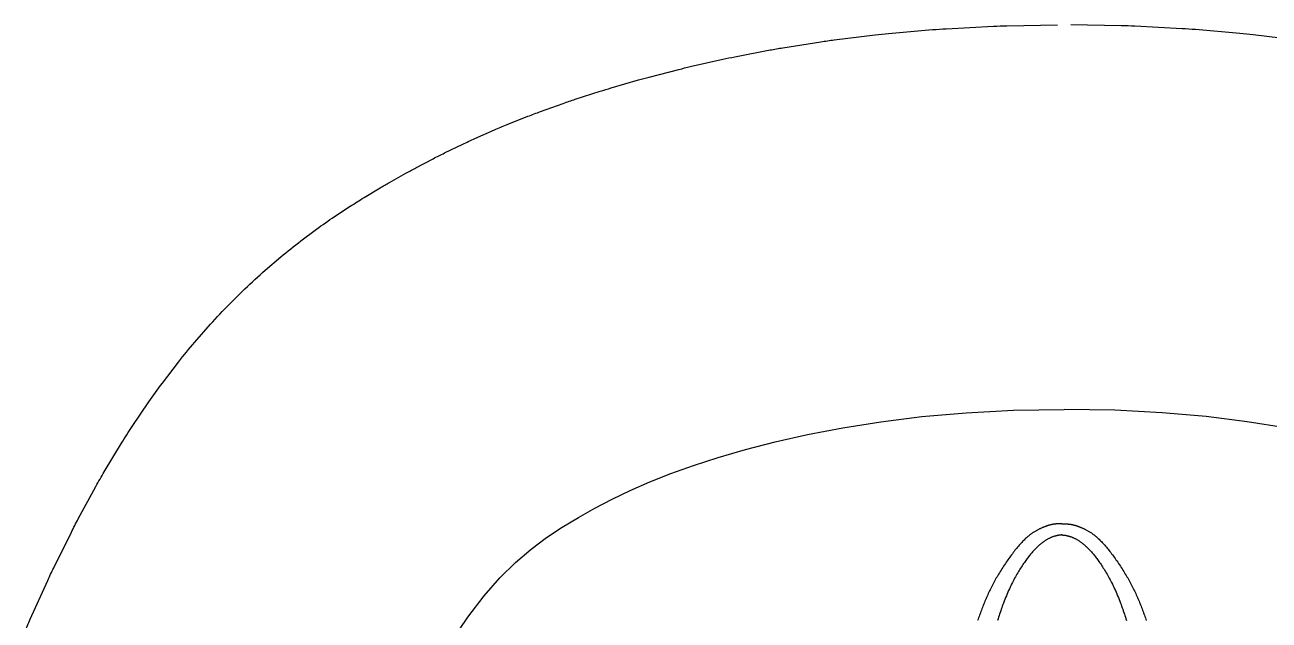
# Model space of a CAD drawing. Extents: x 13 to 113, y 0 to 127.
# Drawn here: x 19.2 to 71.4, y 102.2 to 127.1 of the extents above; entities that cross this region are included whole.
import ezdxf

# ---------------------------------------------------------------- set-up
doc = ezdxf.new("R2010")
doc.units = 0
doc.layers.add('Layer_1', color=7, linetype='CONTINUOUS')

msp = doc.modelspace()

# ---------------------------------------------------------------- linework, layer by layer
at = {"layer": 'Layer_1', "color": 1}
for points in [[(55.408722, 126.778612), (57.260698, 126.940496)], [(57.825133, 126.979879), (59.809997, 127.083437)], [(60.373466, 127.102973), (62.495152, 127.139441)], [(65.171888, 127.102973), (63.050202, 127.139441)], [(67.720221, 126.979879), (65.735357, 127.083437)], [(70.136632, 126.778612), (68.284656, 126.940496)], [(50.976764, 126.178853), (52.574796, 126.431103)], [(53.125318, 126.508305), (54.848354, 126.719753)], [(72.420037, 126.508305), (70.697, 126.719753)], [(48.965806, 125.80106), (50.442773, 126.085346)], [(45.372924, 124.949324), (46.619572, 125.27139)], [(47.096161, 125.38682), (48.456021, 125.694378)], [(43.786307, 124.497297), (44.924957, 124.826691)], [(42.274002, 124.017185), (43.314759, 124.353045)], [(40.816436, 123.502499), (41.770664, 123.845541)], [(39.413335, 122.95281), (40.292366, 123.303755)], [(38.069181, 122.371099), (38.884393, 122.730662)], [(36.792564, 121.764696), (37.55532, 122.133598)], [(35.594372, 121.145452), (36.316012, 121.524411)], [(34.485215, 120.528691), (35.177102, 120.918424)], [(33.416854, 119.893864), (34.089362, 120.298253)], [(32.181472, 119.095392), (32.841175, 119.530967)], [(30.775031, 118.079623), (31.427498, 118.566071)], [(29.276714, 116.845276), (29.927538, 117.402291)], [(27.769912, 115.414112), (28.42467, 116.061387)], [(26.319656, 113.822673), (26.98394, 114.5799)], [(24.960771, 112.107312), (25.640173, 112.994181)], [(23.6996, 110.291694), (24.399682, 111.327897)], [(22.528624, 108.391361), (23.252049, 109.591)], [(21.437434, 106.420087), (22.175136, 107.774907)], [(20.405146, 104.361025), (21.145117, 105.85718)], [(19.422438, 102.202483), (20.152682, 103.826128)]]:
    msp.add_lwpolyline(points, dxfattribs=at)
at = {"layer": 'Layer_1', "color": 7}
for points in [[(37.070952, 101.257492), (37.771035, 102.293695), (38.450414, 103.180565), (39.114705, 103.937792), (39.769485, 104.585068), (40.420308, 105.142085), (41.072783, 105.628534), (41.732493, 106.064107), (42.405001, 106.468495), (43.096889, 106.858229), (43.818522, 107.237187), (44.58127, 107.606089), (45.39649, 107.965653), (46.275521, 108.316597), (47.229748, 108.65964), (48.270505, 108.995499), (49.409155, 109.324894), (50.655825, 109.646962), (52.015662, 109.95452), (53.492637, 110.238805), (55.090676, 110.491053), (56.81372, 110.702501), (58.665696, 110.864385), (60.65056, 110.967942), (62.772238, 111.004408)], [(72.051914, 110.238805), (70.453883, 110.491053), (68.730831, 110.702501), (66.878855, 110.864385), (64.893998, 110.967942), (62.77232, 111.004408)], [(62.683939, 106.207214), (62.671669, 106.207213), (62.659324, 106.207206), (62.647054, 106.207189), (62.63471, 106.207155), (62.622366, 106.207099), (62.610021, 106.207015), (62.597603, 106.206898), (62.585184, 106.206743), (62.572765, 106.206543), (62.560272, 106.206294), (62.547779, 106.20599), (62.535211, 106.205625), (62.52257, 106.205193), (62.509928, 106.20469), (62.497212, 106.20411), (62.484421, 106.203447), (62.471631, 106.202696), (62.458766, 106.201848), (62.445826, 106.200904), (62.432813, 106.199855), (62.419725, 106.198695), (62.406562, 106.197416), (62.393251, 106.196018), (62.379866, 106.194493), (62.366406, 106.192835), (62.352872, 106.191043), (62.339263, 106.189102), (62.325506, 106.187012), (62.311674, 106.184774), (62.297694, 106.182372), (62.283639, 106.179792), (62.269436, 106.17704), (62.255083, 106.174118), (62.240582, 106.171009), (62.225933, 106.167715), (62.211209, 106.164235), (62.196262, 106.160554), (62.181166, 106.156672), (62.165847, 106.152582), (62.150379, 106.148276), (62.134689, 106.143755), (62.118775, 106.139011), (62.102712, 106.134036), (62.086427, 106.12883), (62.069843, 106.123387), (62.053037, 106.117698), (62.036008, 106.111764), (62.018681, 106.105569), (62.001131, 106.099122), (61.983284, 106.092407), (61.965139, 106.085424), (61.946771, 106.078166), (61.928032, 106.070625), (61.908995, 106.062798), (61.88966, 106.054679), (61.870028, 106.046264), (61.850024, 106.037548), (61.829723, 106.028526), (61.80905, 106.019191), (61.788005, 106.009539), (61.766588, 105.999548), (61.7448, 105.989192), (61.722639, 105.97843), (61.700107, 105.967222), (61.677203, 105.955526), (61.653853, 105.943301), (61.630131, 105.930507), (61.605963, 105.917103), (61.581423, 105.903048), (61.556436, 105.8883), (61.531004, 105.872819), (61.5052, 105.856564), (61.478949, 105.839494), (61.452253, 105.821568), (61.42511, 105.802745), (61.397521, 105.782984), (61.369486, 105.762245), (61.34093, 105.740485), (61.311929, 105.717665), (61.282481, 105.693744), (61.252512, 105.66868), (61.222023, 105.642432), (61.191088, 105.61496), (61.159632, 105.586223), (61.12773, 105.556179), (61.095307, 105.524789), (61.062364, 105.49201), (61.0289, 105.457802), (60.994916, 105.422124), (60.960337, 105.384934), (60.925237, 105.346194), (60.890881, 105.307325), (60.856079, 105.267117), (60.820831, 105.225626), (60.785285, 105.182906), (60.749441, 105.139013), (60.713301, 105.094003), (60.676937, 105.047931), (60.640424, 105.000853), (60.603689, 104.952824), (60.566879, 104.903899), (60.529994, 104.854135), (60.493035, 104.803586), (60.456151, 104.752309), (60.419267, 104.700357), (60.382457, 104.647788), (60.345795, 104.594657), (60.309283, 104.541018), (60.272993, 104.486928), (60.236927, 104.432442), (60.201158, 104.377616), (60.165686, 104.322504), (60.130587, 104.267163), (60.095859, 104.211648), (60.061577, 104.156014), (60.027742, 104.100317), (59.994427, 104.044613), (59.961707, 103.988956), (59.929582, 103.933403), (59.898051, 103.878008), (59.86719, 103.822828), (59.837073, 103.767895), (59.807551, 103.713149), (59.778772, 103.658635), (59.750588, 103.604331), (59.722999, 103.550221), (59.696005, 103.496282), (59.669606, 103.442497), (59.643728, 103.388845), (59.61837, 103.335306), (59.593532, 103.281863), (59.569215, 103.228494), (59.545344, 103.175181), (59.52192, 103.121904), (59.498867, 103.068643), (59.476186, 103.01538), (59.453951, 102.962094), (59.432014, 102.908765), (59.410374, 102.855376), (59.389032, 102.801905), (59.367987, 102.748333), (59.347165, 102.694642), (59.326641, 102.64081), (59.306265, 102.58682), (59.286113, 102.532651), (59.266109, 102.478284), (59.246254, 102.423699), (59.226473, 102.368877), (59.206841, 102.313798), (59.187283, 102.258443), (59.167725, 102.202793), (59.148242, 102.146826)], [(62.683731, 106.207214), (62.696001, 106.207213), (62.708345, 106.207206), (62.720689, 106.207189), (62.733034, 106.207155), (62.745378, 106.207099), (62.757723, 106.207015), (62.770141, 106.206898), (62.78256, 106.206743), (62.795053, 106.206543), (62.807546, 106.206294), (62.820039, 106.20599), (62.832607, 106.205625), (62.845249, 106.205193), (62.85789, 106.20469), (62.870607, 106.20411), (62.883397, 106.203447), (62.896188, 106.202696), (62.909053, 106.201848), (62.921992, 106.200904), (62.935006, 106.199855), (62.948094, 106.198695), (62.961256, 106.197416), (62.974567, 106.196018), (62.987953, 106.194493), (63.001412, 106.192835), (63.014947, 106.191043), (63.028555, 106.189102), (63.042312, 106.187012), (63.056144, 106.184774), (63.070124, 106.182372), (63.084179, 106.179792), (63.098383, 106.17704), (63.112661, 106.174118), (63.127087, 106.171009), (63.141737, 106.167715), (63.156535, 106.164235), (63.171482, 106.160554), (63.186578, 106.156672), (63.201823, 106.152582), (63.21729, 106.148276), (63.232981, 106.143755), (63.24882, 106.139011), (63.264883, 106.134036), (63.281243, 106.12883), (63.297752, 106.123387), (63.314558, 106.117698), (63.331587, 106.111764), (63.348914, 106.105569), (63.366464, 106.099122), (63.384311, 106.092407), (63.402456, 106.085424), (63.420898, 106.078166), (63.439563, 106.070625), (63.4586, 106.062798), (63.477935, 106.054679), (63.497567, 106.046264), (63.517571, 106.037548), (63.537872, 106.028526), (63.558545, 106.019191), (63.57959, 106.009539), (63.601007, 105.999548), (63.622796, 105.989192), (63.644956, 105.97843), (63.667488, 105.967222), (63.690392, 105.955526), (63.713742, 105.943301), (63.737464, 105.930507), (63.761633, 105.917103), (63.786173, 105.903048), (63.811159, 105.8883), (63.836517, 105.872819), (63.862321, 105.856564), (63.888571, 105.839494), (63.915268, 105.821568), (63.942411, 105.802745), (63.97, 105.782984), (63.998035, 105.762245), (64.02659, 105.740485), (64.055592, 105.717665), (64.08504, 105.693744), (64.115009, 105.66868), (64.145424, 105.642432), (64.176359, 105.61496), (64.20774, 105.586223), (64.239717, 105.556179), (64.272139, 105.524789), (64.305083, 105.49201), (64.338546, 105.457802), (64.37253, 105.422124), (64.40711, 105.384934), (64.442209, 105.346194), (64.476565, 105.307325), (64.511442, 105.267117), (64.546616, 105.225626), (64.582162, 105.182906), (64.618005, 105.139013), (64.654146, 105.094003), (64.69051, 105.047931), (64.727097, 105.000853), (64.763832, 104.952824), (64.800642, 104.903899), (64.837527, 104.854135), (64.874485, 104.803586), (64.91137, 104.752309), (64.948254, 104.700357), (64.985064, 104.647788), (65.021726, 104.594657), (65.058238, 104.541018), (65.094528, 104.486928), (65.130594, 104.432442), (65.166363, 104.377616), (65.201834, 104.322504), (65.236934, 104.267163), (65.271662, 104.211648), (65.305944, 104.156014), (65.339779, 104.100317), (65.373094, 104.044613), (65.405814, 103.988956), (65.438014, 103.933403), (65.469544, 103.878008), (65.500405, 103.822828), (65.530596, 103.767895), (65.560119, 103.713149), (65.588972, 103.658635), (65.617156, 103.604331), (65.644745, 103.550221), (65.671739, 103.496282), (65.698138, 103.442497), (65.724016, 103.388845), (65.749374, 103.335306), (65.774212, 103.281863), (65.798529, 103.228494), (65.8224, 103.175181), (65.845824, 103.121904), (65.868877, 103.068643), (65.891483, 103.01538), (65.913793, 102.962094), (65.93573, 102.908765), (65.95737, 102.855376), (65.978638, 102.801905), (65.999683, 102.748333), (66.02043, 102.694642), (66.041029, 102.64081), (66.06133, 102.58682), (66.081483, 102.532651), (66.101487, 102.478284), (66.121342, 102.423699), (66.141048, 102.368877), (66.16068, 102.313798), (66.180238, 102.258443), (66.199795, 102.202793), (66.219279, 102.146826)], [(62.683939, 105.739451), (62.681708, 105.73938), (62.679477, 105.739303), (62.677246, 105.739219), (62.675015, 105.739128), (62.672784, 105.739031), (62.670553, 105.738928), (62.668323, 105.738818), (62.666092, 105.738702), (62.663861, 105.738579), (62.66163, 105.738451), (62.659399, 105.738316), (62.657168, 105.738174), (62.654937, 105.738027), (62.652706, 105.737873), (62.650475, 105.737714), (62.648244, 105.737548), (62.646013, 105.737376), (62.643782, 105.737199), (62.641552, 105.737015), (62.639321, 105.736825), (62.63709, 105.73663), (62.634859, 105.736428), (62.632628, 105.736221), (62.630397, 105.736008), (62.628166, 105.735789), (62.625935, 105.735565), (62.623704, 105.735335), (62.621473, 105.735099), (62.619242, 105.734857), (62.617012, 105.73461), (62.601841, 105.732915), (62.586225, 105.730966), (62.570237, 105.728743), (62.553802, 105.726237), (62.536996, 105.723426), (62.519744, 105.720302), (62.50212, 105.716859), (62.484124, 105.713074), (62.465756, 105.70894), (62.447016, 105.704441), (62.427905, 105.699562), (62.408421, 105.69429), (62.388641, 105.688616), (62.368562, 105.682518), (62.348112, 105.675989), (62.327365, 105.669014), (62.30632, 105.661585), (62.284978, 105.653682), (62.263412, 105.645295), (62.241549, 105.636409), (62.219389, 105.627012), (62.197005, 105.61709), (62.174399, 105.60663), (62.151569, 105.595618), (62.128516, 105.584042), (62.105241, 105.571888), (62.081742, 105.559143), (62.05802, 105.545793), (62.034149, 105.531825), (62.010055, 105.517226), (61.985812, 105.501971), (61.962239, 105.486595), (61.938517, 105.470586), (61.914572, 105.453929), (61.890478, 105.436611), (61.866236, 105.418617), (61.84177, 105.399934), (61.817156, 105.380547), (61.792318, 105.360442), (61.767332, 105.339604), (61.742123, 105.318021), (61.716765, 105.295678), (61.691183, 105.27256), (61.665454, 105.248654), (61.639501, 105.223945), (61.613325, 105.198419), (61.587, 105.172063), (61.560452, 105.144862), (61.533681, 105.116802), (61.506687, 105.087868), (61.47947, 105.058047), (61.45203, 105.027325), (61.424366, 104.995688), (61.39648, 104.96312), (61.368371, 104.929609), (61.340038, 104.895141), (61.311482, 104.8597), (61.282704, 104.823273), (61.253702, 104.785846), (61.224477, 104.747404), (61.195029, 104.707934), (61.165283, 104.66741), (61.135315, 104.625776), (61.105123, 104.583061), (61.074708, 104.539247), (61.04407, 104.494317), (61.013284, 104.448254), (60.982349, 104.40104), (60.951265, 104.352657), (60.920032, 104.303089), (60.888725, 104.252317), (60.857269, 104.200326), (60.825739, 104.147096), (60.794134, 104.092612), (60.762455, 104.036854), (60.730776, 103.979807), (60.699023, 103.921453), (60.66727, 103.861774), (60.635516, 103.800752), (60.603763, 103.738372), (60.57201, 103.674614), (60.540331, 103.609461), (60.508726, 103.542898), (60.477122, 103.474905), (60.445666, 103.405467), (60.414284, 103.334564), (60.382977, 103.26218), (60.351819, 103.188297), (60.320809, 103.112899), (60.289948, 103.035967), (60.259236, 102.957485), (60.228747, 102.877434), (60.205471, 102.814912), (60.18227, 102.751484), (60.159217, 102.687178), (60.136313, 102.622023), (60.113557, 102.556048), (60.090951, 102.489282), (60.068493, 102.421753), (60.046184, 102.353491), (60.024098, 102.284522), (60.002161, 102.214877), (59.980446, 102.144584)], [(62.683731, 105.739451), (62.685962, 105.73938), (62.688192, 105.739303), (62.690423, 105.739219), (62.692654, 105.739128), (62.694885, 105.739031), (62.697116, 105.738928), (62.699347, 105.738818), (62.701578, 105.738702), (62.703809, 105.738579), (62.70604, 105.738451), (62.708271, 105.738316), (62.710502, 105.738174), (62.712733, 105.738027), (62.714963, 105.737873), (62.717194, 105.737714), (62.719425, 105.737548), (62.721656, 105.737376), (62.723887, 105.737199), (62.726118, 105.737015), (62.728349, 105.736825), (62.73058, 105.73663), (62.732811, 105.736428), (62.735042, 105.736221), (62.737273, 105.736008), (62.739503, 105.735789), (62.741734, 105.735565), (62.743965, 105.735335), (62.746196, 105.735099), (62.748427, 105.734857), (62.750658, 105.73461), (62.765828, 105.732915), (62.781445, 105.730966), (62.797433, 105.728743), (62.813867, 105.726237), (62.830748, 105.723426), (62.848, 105.720302), (62.865624, 105.716859), (62.88362, 105.713074), (62.901988, 105.70894), (62.920728, 105.704441), (62.939839, 105.699562), (62.959248, 105.69429), (62.979029, 105.688616), (62.999107, 105.682518), (63.019557, 105.675989), (63.040305, 105.669014), (63.06135, 105.661585), (63.082692, 105.653682), (63.104257, 105.645295), (63.12612, 105.636409), (63.148281, 105.627012), (63.170664, 105.61709), (63.193271, 105.60663), (63.2161, 105.595618), (63.239153, 105.584042), (63.262429, 105.571888), (63.285928, 105.559143), (63.30965, 105.545793), (63.333521, 105.531825), (63.357615, 105.517226), (63.381857, 105.501971), (63.40543, 105.486595), (63.429227, 105.470586), (63.453172, 105.453929), (63.477266, 105.436611), (63.501583, 105.418617), (63.526048, 105.399934), (63.550663, 105.380547), (63.5755, 105.360442), (63.600486, 105.339604), (63.625696, 105.318021), (63.651054, 105.295678), (63.676635, 105.27256), (63.702365, 105.248654), (63.728318, 105.223945), (63.754494, 105.198419), (63.780818, 105.172063), (63.807366, 105.144862), (63.834137, 105.116802), (63.861131, 105.087868), (63.888348, 105.058047), (63.915789, 105.027325), (63.943452, 104.995688), (63.971338, 104.96312), (63.999448, 104.929609), (64.027706, 104.895141), (64.056262, 104.8597), (64.08504, 104.823273), (64.114042, 104.785846), (64.143267, 104.747404), (64.172715, 104.707934), (64.202461, 104.66741), (64.232429, 104.625776), (64.262621, 104.583061), (64.293036, 104.539247), (64.323673, 104.494317), (64.35446, 104.448254), (64.385395, 104.40104), (64.416479, 104.352657), (64.447712, 104.303089), (64.479019, 104.252317), (64.510475, 104.200326), (64.542005, 104.147096), (64.57361, 104.092612), (64.605289, 104.036854), (64.636968, 103.979807), (64.668721, 103.921453), (64.700474, 103.861774), (64.732228, 103.800752), (64.763981, 103.738372), (64.795734, 103.674614), (64.827413, 103.609461), (64.859092, 103.542898), (64.890622, 103.474905), (64.922078, 103.405467), (64.95346, 103.334564), (64.984767, 103.26218), (65.015925, 103.188297), (65.046935, 103.112899), (65.077796, 103.035967), (65.108508, 102.957485), (65.138997, 102.877434), (65.162273, 102.814912), (65.185474, 102.751484), (65.208527, 102.687178), (65.231431, 102.622023), (65.254186, 102.556048), (65.276793, 102.489282), (65.299251, 102.421753), (65.321486, 102.353491), (65.343572, 102.284522), (65.365509, 102.214877), (65.387223, 102.144584)]]:
    msp.add_lwpolyline(points, dxfattribs=at)
at = {"layer": 'Layer_1', "color": 1}
for points in [[(54.848354, 126.719753), (55.034784, 126.742634), (55.221601, 126.762252), (55.408722, 126.778612)], [(57.260698, 126.940496), (57.448593, 126.956923), (57.636778, 126.970048), (57.825133, 126.979879)], [(59.809997, 127.083437), (59.997691, 127.093231), (60.185549, 127.099738), (60.373466, 127.102973)], [(65.735357, 127.083437), (65.547663, 127.093231), (65.359805, 127.099738), (65.171888, 127.102973)], [(68.284656, 126.940496), (68.096761, 126.956923), (67.908577, 126.970048), (67.720221, 126.979879)], [(70.697, 126.719753), (70.51057, 126.742634), (70.323754, 126.762252), (70.136632, 126.778612)], [(52.574796, 126.431103), (52.757849, 126.459994), (52.941386, 126.485731), (53.125318, 126.508305)], [(48.456021, 125.694378), (48.625362, 125.732675), (48.79532, 125.768243), (48.965806, 125.80106)], [(50.442773, 126.085346), (50.620235, 126.119501), (50.798254, 126.150674), (50.976764, 126.178853)], [(46.619572, 125.27139), (46.77784, 125.312283), (46.936726, 125.350759), (47.096161, 125.38682)], [(44.924957, 124.826691), (45.073684, 124.869718), (45.223021, 124.910598), (45.372924, 124.949324)], [(43.314759, 124.353045), (43.471198, 124.40353), (43.628403, 124.451617), (43.786307, 124.497297)], [(41.770664, 123.845541), (41.937484, 123.905516), (42.105293, 123.962739), (42.274002, 124.017185)], [(40.292366, 123.303755), (40.465893, 123.373032), (40.640604, 123.439291), (40.816436, 123.502499)], [(38.884393, 122.730662), (39.059371, 122.80784), (39.235717, 122.881901), (39.413335, 122.95281)], [(37.55532, 122.133598), (37.725204, 122.215763), (37.896508, 122.294943), (38.069181, 122.371099)], [(36.316012, 121.524411), (36.473529, 121.607127), (36.6324, 121.687233), (36.792564, 121.764696)], [(35.177102, 120.918424), (35.315069, 120.996143), (35.454174, 121.071826), (35.594372, 121.145452)], [(34.089362, 120.298253), (34.22022, 120.376935), (34.352186, 120.453755), (34.485215, 120.528691)], [(32.841175, 119.530967), (33.030497, 119.655965), (33.22243, 119.776958), (33.416854, 119.893864)], [(31.427498, 118.566071), (31.673739, 118.74965), (31.925163, 118.926163), (32.181472, 119.095392)], [(29.927538, 117.402291), (30.202356, 117.637504), (30.485028, 117.863408), (30.775031, 118.079623)], [(28.42467, 116.061387), (28.69922, 116.332792), (28.983416, 116.594256), (29.276714, 116.845276)], [(26.98394, 114.5799), (27.235973, 114.86719), (27.498128, 115.145436), (27.769912, 115.414112)], [(25.640173, 112.994181), (25.857434, 113.27779), (26.084057, 113.554107), (26.319656, 113.822673)], [(24.399682, 111.327897), (24.578943, 111.593211), (24.766057, 111.853131), (24.960771, 112.107312)], [(23.252049, 109.591), (23.395192, 109.82837), (23.544425, 110.062012), (23.6996, 110.291694)], [(22.175136, 107.774907), (22.28843, 107.982961), (22.406281, 108.188496), (22.528624, 108.391361)], [(21.145117, 105.85718), (21.238853, 106.046713), (21.336314, 106.234384), (21.437434, 106.420087)], [(20.152682, 103.826128), (20.233567, 104.005954), (20.317724, 104.184283), (20.405146, 104.361025)], [(19.197287, 101.677196), (19.269196, 101.853607), (19.344289, 102.02873), (19.422438, 102.202483)]]:
    msp.add_open_spline(points, degree=3, dxfattribs=at)

doc.saveas('drawing.dxf')
